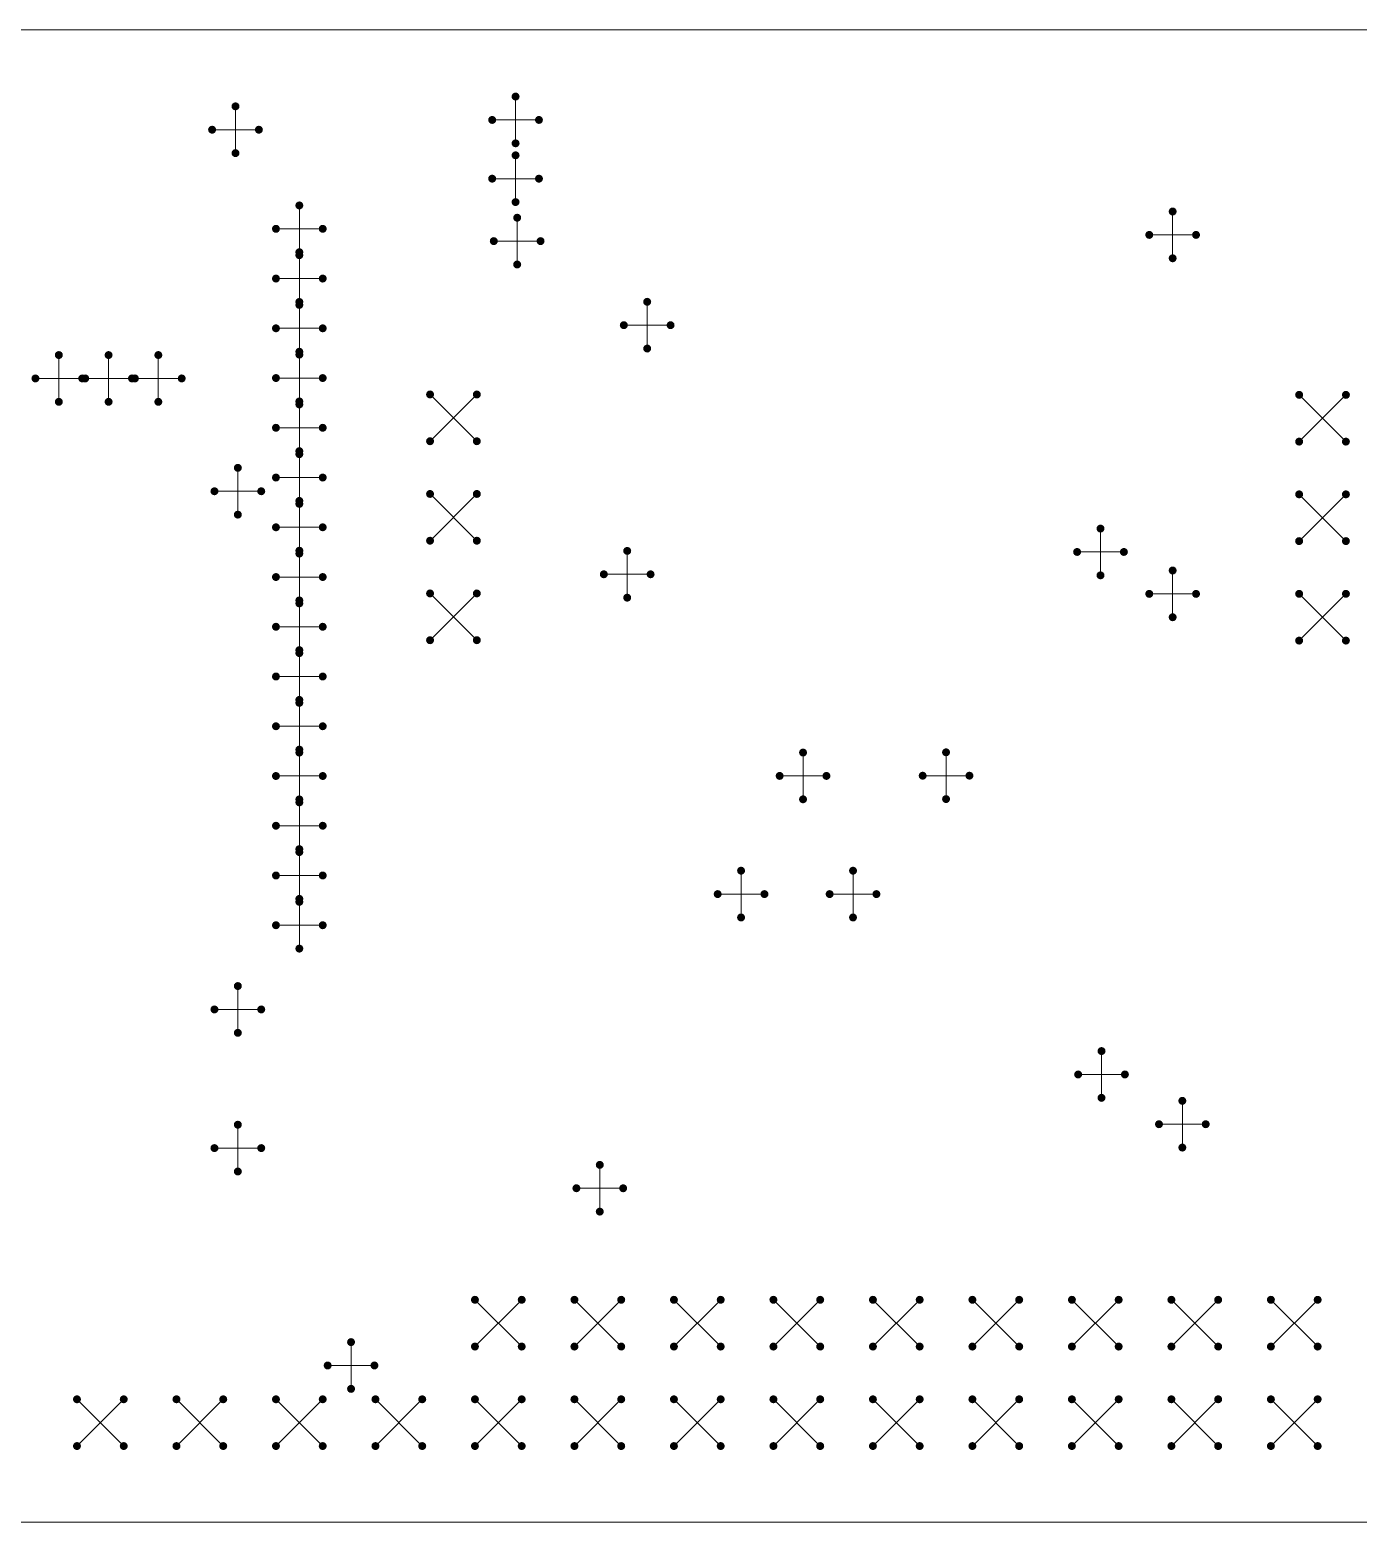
# Model space of a CAD drawing. Header units: millimetres. Extents: x 0 to 279, y 0 to 216.
# Drawn here: x 66.3 to 100.21, y 150.14 to 188.24 of the extents above; entities that cross this region are included whole.
import ezdxf

# ---------------------------------------------------------------- set-up
doc = ezdxf.new("R2010")
doc.units = ezdxf.units.MM
doc.layers.get('0').update_dxf_attribs({"lineweight": 0})

# ---------------------------------------------------------------- blocks, each defined once
blk = doc.blocks.new('pcb')
h = blk.add_hatch(color=256)
edge = h.paths.add_edge_path(flags=0)
edge.add_arc((41.55, 36.147), 0.102, 0, 360)
h = blk.add_hatch(color=256)
edge = h.paths.add_edge_path(flags=0)
edge.add_arc((48.7, 36.397), 0.102, 0, 360)
h = blk.add_hatch(color=256)
edge = h.paths.add_edge_path(flags=0)
edge.add_arc((48.103, 35.8), 0.102, 0, 360)
h = blk.add_hatch(color=256)
edge = h.paths.add_edge_path(flags=0)
edge.add_arc((49.297, 35.8), 0.102, 0, 360)
h = blk.add_hatch(color=256)
edge = h.paths.add_edge_path(flags=0)
edge.add_arc((40.953, 35.55), 0.102, 0, 360)
h = blk.add_hatch(color=256)
edge = h.paths.add_edge_path(flags=0)
edge.add_arc((42.147, 35.55), 0.102, 0, 360)
h = blk.add_hatch(color=256)
edge = h.paths.add_edge_path(flags=0)
edge.add_arc((41.55, 34.953), 0.102, 0, 360)
h = blk.add_hatch(color=256)
edge = h.paths.add_edge_path(flags=0)
edge.add_arc((48.7, 35.203), 0.102, 0, 360)
h = blk.add_hatch(color=256)
edge = h.paths.add_edge_path(flags=0)
edge.add_arc((48.7, 34.897), 0.102, 0, 360)
h = blk.add_hatch(color=256)
edge = h.paths.add_edge_path(flags=0)
edge.add_arc((48.103, 34.3), 0.102, 0, 360)
h = blk.add_hatch(color=256)
edge = h.paths.add_edge_path(flags=0)
edge.add_arc((49.297, 34.3), 0.102, 0, 360)
h = blk.add_hatch(color=256)
edge = h.paths.add_edge_path(flags=0)
edge.add_arc((43.18, 33.617), 0.102, 0, 360)
h = blk.add_hatch(color=256)
edge = h.paths.add_edge_path(flags=0)
edge.add_arc((48.7, 33.703), 0.102, 0, 360)
h = blk.add_hatch(color=256)
edge = h.paths.add_edge_path(flags=0)
edge.add_arc((65.475, 33.462), 0.102, 0, 360)
h = blk.add_hatch(color=256)
edge = h.paths.add_edge_path(flags=0)
edge.add_arc((48.741, 33.303), 0.102, 0, 360)
h = blk.add_hatch(color=256)
edge = h.paths.add_edge_path(flags=0)
edge.add_arc((42.583, 33.02), 0.102, 0, 360)
h = blk.add_hatch(color=256)
edge = h.paths.add_edge_path(flags=0)
edge.add_arc((43.777, 33.02), 0.102, 0, 360)
h = blk.add_hatch(color=256)
edge = h.paths.add_edge_path(flags=0)
edge.add_arc((48.144, 32.706), 0.102, 0, 360)
h = blk.add_hatch(color=256)
edge = h.paths.add_edge_path(flags=0)
edge.add_arc((49.338, 32.706), 0.102, 0, 360)
h = blk.add_hatch(color=256)
edge = h.paths.add_edge_path(flags=0)
edge.add_arc((64.878, 32.865), 0.102, 0, 360)
h = blk.add_hatch(color=256)
edge = h.paths.add_edge_path(flags=0)
edge.add_arc((66.072, 32.865), 0.102, 0, 360)
h = blk.add_hatch(color=256)
edge = h.paths.add_edge_path(flags=0)
edge.add_arc((43.18, 32.423), 0.102, 0, 360)
h = blk.add_hatch(color=256)
edge = h.paths.add_edge_path(flags=0)
edge.add_arc((43.18, 32.347), 0.102, 0, 360)
h = blk.add_hatch(color=256)
edge = h.paths.add_edge_path(flags=0)
edge.add_arc((48.741, 32.109), 0.102, 0, 360)
h = blk.add_hatch(color=256)
edge = h.paths.add_edge_path(flags=0)
edge.add_arc((65.475, 32.268), 0.102, 0, 360)
h = blk.add_hatch(color=256)
edge = h.paths.add_edge_path(flags=0)
edge.add_arc((42.583, 31.75), 0.102, 0, 360)
h = blk.add_hatch(color=256)
edge = h.paths.add_edge_path(flags=0)
edge.add_arc((43.777, 31.75), 0.102, 0, 360)
h = blk.add_hatch(color=256)
edge = h.paths.add_edge_path(flags=0)
edge.add_arc((43.18, 31.153), 0.102, 0, 360)
h = blk.add_hatch(color=256)
edge = h.paths.add_edge_path(flags=0)
edge.add_arc((52.06, 31.157), 0.102, 0, 360)
h = blk.add_hatch(color=256)
edge = h.paths.add_edge_path(flags=0)
edge.add_arc((43.18, 31.077), 0.102, 0, 360)
h = blk.add_hatch(color=256)
edge = h.paths.add_edge_path(flags=0)
edge.add_arc((42.583, 30.48), 0.102, 0, 360)
h = blk.add_hatch(color=256)
edge = h.paths.add_edge_path(flags=0)
edge.add_arc((43.777, 30.48), 0.102, 0, 360)
h = blk.add_hatch(color=256)
edge = h.paths.add_edge_path(flags=0)
edge.add_arc((51.463, 30.56), 0.102, 0, 360)
h = blk.add_hatch(color=256)
edge = h.paths.add_edge_path(flags=0)
edge.add_arc((52.657, 30.56), 0.102, 0, 360)
h = blk.add_hatch(color=256)
edge = h.paths.add_edge_path(flags=0)
edge.add_arc((37.04, 29.797), 0.102, 0, 360)
h = blk.add_hatch(color=256)
edge = h.paths.add_edge_path(flags=0)
edge.add_arc((38.31, 29.797), 0.102, 0, 360)
h = blk.add_hatch(color=256)
edge = h.paths.add_edge_path(flags=0)
edge.add_arc((39.58, 29.797), 0.102, 0, 360)
h = blk.add_hatch(color=256)
edge = h.paths.add_edge_path(flags=0)
edge.add_arc((43.18, 29.883), 0.102, 0, 360)
h = blk.add_hatch(color=256)
edge = h.paths.add_edge_path(flags=0)
edge.add_arc((43.18, 29.807), 0.102, 0, 360)
h = blk.add_hatch(color=256)
edge = h.paths.add_edge_path(flags=0)
edge.add_arc((52.06, 29.963), 0.102, 0, 360)
h = blk.add_hatch(color=256)
edge = h.paths.add_edge_path(flags=0)
edge.add_arc((36.443, 29.2), 0.102, 0, 360)
h = blk.add_hatch(color=256)
edge = h.paths.add_edge_path(flags=0)
edge.add_arc((37.637, 29.2), 0.102, 0, 360)
h = blk.add_hatch(color=256)
edge = h.paths.add_edge_path(flags=0)
edge.add_arc((37.713, 29.2), 0.102, 0, 360)
h = blk.add_hatch(color=256)
edge = h.paths.add_edge_path(flags=0)
edge.add_arc((38.907, 29.2), 0.102, 0, 360)
h = blk.add_hatch(color=256)
edge = h.paths.add_edge_path(flags=0)
edge.add_arc((38.983, 29.2), 0.102, 0, 360)
h = blk.add_hatch(color=256)
edge = h.paths.add_edge_path(flags=0)
edge.add_arc((40.177, 29.2), 0.102, 0, 360)
h = blk.add_hatch(color=256)
edge = h.paths.add_edge_path(flags=0)
edge.add_arc((42.583, 29.21), 0.102, 0, 360)
h = blk.add_hatch(color=256)
edge = h.paths.add_edge_path(flags=0)
edge.add_arc((43.777, 29.21), 0.102, 0, 360)
h = blk.add_hatch(color=256)
edge = h.paths.add_edge_path(flags=0)
edge.add_arc((37.04, 28.603), 0.102, 0, 360)
h = blk.add_hatch(color=256)
edge = h.paths.add_edge_path(flags=0)
edge.add_arc((38.31, 28.603), 0.102, 0, 360)
h = blk.add_hatch(color=256)
edge = h.paths.add_edge_path(flags=0)
edge.add_arc((39.58, 28.603), 0.102, 0, 360)
h = blk.add_hatch(color=256)
edge = h.paths.add_edge_path(flags=0)
edge.add_arc((43.18, 28.613), 0.102, 0, 360)
h = blk.add_hatch(color=256)
edge = h.paths.add_edge_path(flags=0)
edge.add_arc((43.18, 28.537), 0.102, 0, 360)
h = blk.add_hatch(color=256)
edge = h.paths.add_edge_path(flags=0)
edge.add_arc((46.517, 28.791), 0.102, 0, 360)
h = blk.add_hatch(color=256)
edge = h.paths.add_edge_path(flags=0)
edge.add_arc((47.711, 28.791), 0.102, 0, 360)
h = blk.add_hatch(color=256)
edge = h.paths.add_edge_path(flags=0)
edge.add_arc((68.704, 28.781), 0.102, 0, 360)
h = blk.add_hatch(color=256)
edge = h.paths.add_edge_path(flags=0)
edge.add_arc((69.898, 28.781), 0.102, 0, 360)
h = blk.add_hatch(color=256)
edge = h.paths.add_edge_path(flags=0)
edge.add_arc((42.583, 27.94), 0.102, 0, 360)
h = blk.add_hatch(color=256)
edge = h.paths.add_edge_path(flags=0)
edge.add_arc((43.777, 27.94), 0.102, 0, 360)
h = blk.add_hatch(color=256)
edge = h.paths.add_edge_path(flags=0)
edge.add_arc((43.18, 27.343), 0.102, 0, 360)
h = blk.add_hatch(color=256)
edge = h.paths.add_edge_path(flags=0)
edge.add_arc((46.517, 27.597), 0.102, 0, 360)
h = blk.add_hatch(color=256)
edge = h.paths.add_edge_path(flags=0)
edge.add_arc((47.711, 27.597), 0.102, 0, 360)
h = blk.add_hatch(color=256)
edge = h.paths.add_edge_path(flags=0)
edge.add_arc((68.704, 27.587), 0.102, 0, 360)
h = blk.add_hatch(color=256)
edge = h.paths.add_edge_path(flags=0)
edge.add_arc((69.898, 27.587), 0.102, 0, 360)
h = blk.add_hatch(color=256)
edge = h.paths.add_edge_path(flags=0)
edge.add_arc((43.18, 27.267), 0.102, 0, 360)
h = blk.add_hatch(color=256)
edge = h.paths.add_edge_path(flags=0)
edge.add_arc((41.61, 26.917), 0.102, 0, 360)
h = blk.add_hatch(color=256)
edge = h.paths.add_edge_path(flags=0)
edge.add_arc((42.583, 26.67), 0.102, 0, 360)
h = blk.add_hatch(color=256)
edge = h.paths.add_edge_path(flags=0)
edge.add_arc((43.777, 26.67), 0.102, 0, 360)
h = blk.add_hatch(color=256)
edge = h.paths.add_edge_path(flags=0)
edge.add_arc((41.013, 26.32), 0.102, 0, 360)
h = blk.add_hatch(color=256)
edge = h.paths.add_edge_path(flags=0)
edge.add_arc((42.207, 26.32), 0.102, 0, 360)
h = blk.add_hatch(color=256)
edge = h.paths.add_edge_path(flags=0)
edge.add_arc((46.517, 26.251), 0.102, 0, 360)
h = blk.add_hatch(color=256)
edge = h.paths.add_edge_path(flags=0)
edge.add_arc((47.711, 26.251), 0.102, 0, 360)
h = blk.add_hatch(color=256)
edge = h.paths.add_edge_path(flags=0)
edge.add_arc((68.704, 26.241), 0.102, 0, 360)
h = blk.add_hatch(color=256)
edge = h.paths.add_edge_path(flags=0)
edge.add_arc((69.898, 26.241), 0.102, 0, 360)
h = blk.add_hatch(color=256)
edge = h.paths.add_edge_path(flags=0)
edge.add_arc((43.18, 26.073), 0.102, 0, 360)
h = blk.add_hatch(color=256)
edge = h.paths.add_edge_path(flags=0)
edge.add_arc((43.18, 25.997), 0.102, 0, 360)
h = blk.add_hatch(color=256)
edge = h.paths.add_edge_path(flags=0)
edge.add_arc((41.61, 25.723), 0.102, 0, 360)
h = blk.add_hatch(color=256)
edge = h.paths.add_edge_path(flags=0)
edge.add_arc((42.583, 25.4), 0.102, 0, 360)
h = blk.add_hatch(color=256)
edge = h.paths.add_edge_path(flags=0)
edge.add_arc((43.777, 25.4), 0.102, 0, 360)
h = blk.add_hatch(color=256)
edge = h.paths.add_edge_path(flags=0)
edge.add_arc((46.517, 25.057), 0.102, 0, 360)
h = blk.add_hatch(color=256)
edge = h.paths.add_edge_path(flags=0)
edge.add_arc((47.711, 25.057), 0.102, 0, 360)
h = blk.add_hatch(color=256)
edge = h.paths.add_edge_path(flags=0)
edge.add_arc((63.633, 25.367), 0.102, 0, 360)
h = blk.add_hatch(color=256)
edge = h.paths.add_edge_path(flags=0)
edge.add_arc((68.704, 25.047), 0.102, 0, 360)
h = blk.add_hatch(color=256)
edge = h.paths.add_edge_path(flags=0)
edge.add_arc((69.898, 25.047), 0.102, 0, 360)
h = blk.add_hatch(color=256)
edge = h.paths.add_edge_path(flags=0)
edge.add_arc((43.18, 24.803), 0.102, 0, 360)
h = blk.add_hatch(color=256)
edge = h.paths.add_edge_path(flags=0)
edge.add_arc((43.18, 24.727), 0.102, 0, 360)
h = blk.add_hatch(color=256)
edge = h.paths.add_edge_path(flags=0)
edge.add_arc((51.55, 24.797), 0.102, 0, 360)
h = blk.add_hatch(color=256)
edge = h.paths.add_edge_path(flags=0)
edge.add_arc((63.036, 24.77), 0.102, 0, 360)
h = blk.add_hatch(color=256)
edge = h.paths.add_edge_path(flags=0)
edge.add_arc((64.23, 24.77), 0.102, 0, 360)
h = blk.add_hatch(color=256)
edge = h.paths.add_edge_path(flags=0)
edge.add_arc((65.475, 24.297), 0.102, 0, 360)
h = blk.add_hatch(color=256)
edge = h.paths.add_edge_path(flags=0)
edge.add_arc((42.583, 24.13), 0.102, 0, 360)
h = blk.add_hatch(color=256)
edge = h.paths.add_edge_path(flags=0)
edge.add_arc((43.777, 24.13), 0.102, 0, 360)
h = blk.add_hatch(color=256)
edge = h.paths.add_edge_path(flags=0)
edge.add_arc((50.953, 24.2), 0.102, 0, 360)
h = blk.add_hatch(color=256)
edge = h.paths.add_edge_path(flags=0)
edge.add_arc((52.147, 24.2), 0.102, 0, 360)
h = blk.add_hatch(color=256)
edge = h.paths.add_edge_path(flags=0)
edge.add_arc((63.633, 24.173), 0.102, 0, 360)
h = blk.add_hatch(color=256)
edge = h.paths.add_edge_path(flags=0)
edge.add_arc((43.18, 23.533), 0.102, 0, 360)
h = blk.add_hatch(color=256)
edge = h.paths.add_edge_path(flags=0)
edge.add_arc((46.517, 23.711), 0.102, 0, 360)
h = blk.add_hatch(color=256)
edge = h.paths.add_edge_path(flags=0)
edge.add_arc((47.711, 23.711), 0.102, 0, 360)
h = blk.add_hatch(color=256)
edge = h.paths.add_edge_path(flags=0)
edge.add_arc((51.55, 23.603), 0.102, 0, 360)
h = blk.add_hatch(color=256)
edge = h.paths.add_edge_path(flags=0)
edge.add_arc((64.878, 23.7), 0.102, 0, 360)
h = blk.add_hatch(color=256)
edge = h.paths.add_edge_path(flags=0)
edge.add_arc((66.072, 23.7), 0.102, 0, 360)
h = blk.add_hatch(color=256)
edge = h.paths.add_edge_path(flags=0)
edge.add_arc((68.704, 23.701), 0.102, 0, 360)
h = blk.add_hatch(color=256)
edge = h.paths.add_edge_path(flags=0)
edge.add_arc((69.898, 23.701), 0.102, 0, 360)
h = blk.add_hatch(color=256)
edge = h.paths.add_edge_path(flags=0)
edge.add_arc((43.18, 23.457), 0.102, 0, 360)
h = blk.add_hatch(color=256)
edge = h.paths.add_edge_path(flags=0)
edge.add_arc((42.583, 22.86), 0.102, 0, 360)
h = blk.add_hatch(color=256)
edge = h.paths.add_edge_path(flags=0)
edge.add_arc((43.777, 22.86), 0.102, 0, 360)
h = blk.add_hatch(color=256)
edge = h.paths.add_edge_path(flags=0)
edge.add_arc((65.475, 23.103), 0.102, 0, 360)
h = blk.add_hatch(color=256)
edge = h.paths.add_edge_path(flags=0)
edge.add_arc((46.517, 22.517), 0.102, 0, 360)
h = blk.add_hatch(color=256)
edge = h.paths.add_edge_path(flags=0)
edge.add_arc((47.711, 22.517), 0.102, 0, 360)
h = blk.add_hatch(color=256)
edge = h.paths.add_edge_path(flags=0)
edge.add_arc((68.704, 22.507), 0.102, 0, 360)
h = blk.add_hatch(color=256)
edge = h.paths.add_edge_path(flags=0)
edge.add_arc((69.898, 22.507), 0.102, 0, 360)
h = blk.add_hatch(color=256)
edge = h.paths.add_edge_path(flags=0)
edge.add_arc((43.18, 22.263), 0.102, 0, 360)
h = blk.add_hatch(color=256)
edge = h.paths.add_edge_path(flags=0)
edge.add_arc((43.18, 22.187), 0.102, 0, 360)
h = blk.add_hatch(color=256)
edge = h.paths.add_edge_path(flags=0)
edge.add_arc((42.583, 21.59), 0.102, 0, 360)
h = blk.add_hatch(color=256)
edge = h.paths.add_edge_path(flags=0)
edge.add_arc((43.777, 21.59), 0.102, 0, 360)
h = blk.add_hatch(color=256)
edge = h.paths.add_edge_path(flags=0)
edge.add_arc((43.18, 20.993), 0.102, 0, 360)
h = blk.add_hatch(color=256)
edge = h.paths.add_edge_path(flags=0)
edge.add_arc((43.18, 20.917), 0.102, 0, 360)
h = blk.add_hatch(color=256)
edge = h.paths.add_edge_path(flags=0)
edge.add_arc((42.583, 20.32), 0.102, 0, 360)
h = blk.add_hatch(color=256)
edge = h.paths.add_edge_path(flags=0)
edge.add_arc((43.777, 20.32), 0.102, 0, 360)
h = blk.add_hatch(color=256)
edge = h.paths.add_edge_path(flags=0)
edge.add_arc((43.18, 19.723), 0.102, 0, 360)
h = blk.add_hatch(color=256)
edge = h.paths.add_edge_path(flags=0)
edge.add_arc((43.18, 19.647), 0.102, 0, 360)
h = blk.add_hatch(color=256)
edge = h.paths.add_edge_path(flags=0)
edge.add_arc((56.039, 19.649), 0.102, 0, 360)
h = blk.add_hatch(color=256)
edge = h.paths.add_edge_path(flags=0)
edge.add_arc((59.69, 19.655), 0.102, 0, 360)
h = blk.add_hatch(color=256)
edge = h.paths.add_edge_path(flags=0)
edge.add_arc((42.583, 19.05), 0.102, 0, 360)
h = blk.add_hatch(color=256)
edge = h.paths.add_edge_path(flags=0)
edge.add_arc((43.777, 19.05), 0.102, 0, 360)
h = blk.add_hatch(color=256)
edge = h.paths.add_edge_path(flags=0)
edge.add_arc((55.442, 19.052), 0.102, 0, 360)
h = blk.add_hatch(color=256)
edge = h.paths.add_edge_path(flags=0)
edge.add_arc((56.636, 19.052), 0.102, 0, 360)
h = blk.add_hatch(color=256)
edge = h.paths.add_edge_path(flags=0)
edge.add_arc((59.093, 19.058), 0.102, 0, 360)
h = blk.add_hatch(color=256)
edge = h.paths.add_edge_path(flags=0)
edge.add_arc((60.287, 19.058), 0.102, 0, 360)
h = blk.add_hatch(color=256)
edge = h.paths.add_edge_path(flags=0)
edge.add_arc((43.18, 18.453), 0.102, 0, 360)
h = blk.add_hatch(color=256)
edge = h.paths.add_edge_path(flags=0)
edge.add_arc((43.18, 18.377), 0.102, 0, 360)
h = blk.add_hatch(color=256)
edge = h.paths.add_edge_path(flags=0)
edge.add_arc((56.039, 18.455), 0.102, 0, 360)
h = blk.add_hatch(color=256)
edge = h.paths.add_edge_path(flags=0)
edge.add_arc((59.69, 18.461), 0.102, 0, 360)
h = blk.add_hatch(color=256)
edge = h.paths.add_edge_path(flags=0)
edge.add_arc((42.583, 17.78), 0.102, 0, 360)
h = blk.add_hatch(color=256)
edge = h.paths.add_edge_path(flags=0)
edge.add_arc((43.777, 17.78), 0.102, 0, 360)
h = blk.add_hatch(color=256)
edge = h.paths.add_edge_path(flags=0)
edge.add_arc((43.18, 17.183), 0.102, 0, 360)
h = blk.add_hatch(color=256)
edge = h.paths.add_edge_path(flags=0)
edge.add_arc((43.18, 17.107), 0.102, 0, 360)
h = blk.add_hatch(color=256)
edge = h.paths.add_edge_path(flags=0)
edge.add_arc((42.583, 16.51), 0.102, 0, 360)
h = blk.add_hatch(color=256)
edge = h.paths.add_edge_path(flags=0)
edge.add_arc((43.777, 16.51), 0.102, 0, 360)
h = blk.add_hatch(color=256)
edge = h.paths.add_edge_path(flags=0)
edge.add_arc((54.457, 16.632), 0.102, 0, 360)
h = blk.add_hatch(color=256)
edge = h.paths.add_edge_path(flags=0)
edge.add_arc((57.315, 16.632), 0.102, 0, 360)
h = blk.add_hatch(color=256)
edge = h.paths.add_edge_path(flags=0)
edge.add_arc((43.18, 15.913), 0.102, 0, 360)
h = blk.add_hatch(color=256)
edge = h.paths.add_edge_path(flags=0)
edge.add_arc((53.86, 16.035), 0.102, 0, 360)
h = blk.add_hatch(color=256)
edge = h.paths.add_edge_path(flags=0)
edge.add_arc((55.054, 16.035), 0.102, 0, 360)
h = blk.add_hatch(color=256)
edge = h.paths.add_edge_path(flags=0)
edge.add_arc((56.718, 16.035), 0.102, 0, 360)
h = blk.add_hatch(color=256)
edge = h.paths.add_edge_path(flags=0)
edge.add_arc((57.912, 16.035), 0.102, 0, 360)
h = blk.add_hatch(color=256)
edge = h.paths.add_edge_path(flags=0)
edge.add_arc((43.18, 15.837), 0.102, 0, 360)
h = blk.add_hatch(color=256)
edge = h.paths.add_edge_path(flags=0)
edge.add_arc((42.583, 15.24), 0.102, 0, 360)
h = blk.add_hatch(color=256)
edge = h.paths.add_edge_path(flags=0)
edge.add_arc((43.777, 15.24), 0.102, 0, 360)
h = blk.add_hatch(color=256)
edge = h.paths.add_edge_path(flags=0)
edge.add_arc((54.457, 15.438), 0.102, 0, 360)
h = blk.add_hatch(color=256)
edge = h.paths.add_edge_path(flags=0)
edge.add_arc((57.315, 15.438), 0.102, 0, 360)
h = blk.add_hatch(color=256)
edge = h.paths.add_edge_path(flags=0)
edge.add_arc((43.18, 14.643), 0.102, 0, 360)
h = blk.add_hatch(color=256)
edge = h.paths.add_edge_path(flags=0)
edge.add_arc((41.61, 13.687), 0.102, 0, 360)
h = blk.add_hatch(color=256)
edge = h.paths.add_edge_path(flags=0)
edge.add_arc((41.013, 13.09), 0.102, 0, 360)
h = blk.add_hatch(color=256)
edge = h.paths.add_edge_path(flags=0)
edge.add_arc((42.207, 13.09), 0.102, 0, 360)
h = blk.add_hatch(color=256)
edge = h.paths.add_edge_path(flags=0)
edge.add_arc((41.61, 12.493), 0.102, 0, 360)
h = blk.add_hatch(color=256)
edge = h.paths.add_edge_path(flags=0)
edge.add_arc((63.659, 12.027), 0.102, 0, 360)
h = blk.add_hatch(color=256)
edge = h.paths.add_edge_path(flags=0)
edge.add_arc((63.062, 11.43), 0.102, 0, 360)
h = blk.add_hatch(color=256)
edge = h.paths.add_edge_path(flags=0)
edge.add_arc((64.256, 11.43), 0.102, 0, 360)
h = blk.add_hatch(color=256)
edge = h.paths.add_edge_path(flags=0)
edge.add_arc((63.659, 10.833), 0.102, 0, 360)
h = blk.add_hatch(color=256)
edge = h.paths.add_edge_path(flags=0)
edge.add_arc((65.722, 10.757), 0.102, 0, 360)
h = blk.add_hatch(color=256)
edge = h.paths.add_edge_path(flags=0)
edge.add_arc((41.61, 10.147), 0.102, 0, 360)
h = blk.add_hatch(color=256)
edge = h.paths.add_edge_path(flags=0)
edge.add_arc((65.126, 10.16), 0.102, 0, 360)
h = blk.add_hatch(color=256)
edge = h.paths.add_edge_path(flags=0)
edge.add_arc((66.319, 10.16), 0.102, 0, 360)
h = blk.add_hatch(color=256)
edge = h.paths.add_edge_path(flags=0)
edge.add_arc((41.013, 9.55), 0.102, 0, 360)
h = blk.add_hatch(color=256)
edge = h.paths.add_edge_path(flags=0)
edge.add_arc((42.207, 9.55), 0.102, 0, 360)
h = blk.add_hatch(color=256)
edge = h.paths.add_edge_path(flags=0)
edge.add_arc((65.722, 9.563), 0.102, 0, 360)
h = blk.add_hatch(color=256)
edge = h.paths.add_edge_path(flags=0)
edge.add_arc((50.85, 9.122), 0.102, 0, 360)
h = blk.add_hatch(color=256)
edge = h.paths.add_edge_path(flags=0)
edge.add_arc((41.61, 8.953), 0.102, 0, 360)
h = blk.add_hatch(color=256)
edge = h.paths.add_edge_path(flags=0)
edge.add_arc((50.253, 8.525), 0.102, 0, 360)
h = blk.add_hatch(color=256)
edge = h.paths.add_edge_path(flags=0)
edge.add_arc((51.447, 8.525), 0.102, 0, 360)
h = blk.add_hatch(color=256)
edge = h.paths.add_edge_path(flags=0)
edge.add_arc((50.85, 7.928), 0.102, 0, 360)
h = blk.add_hatch(color=256)
edge = h.paths.add_edge_path(flags=0)
edge.add_arc((47.663, 5.677), 0.102, 0, 360)
h = blk.add_hatch(color=256)
edge = h.paths.add_edge_path(flags=0)
edge.add_arc((48.857, 5.677), 0.102, 0, 360)
h = blk.add_hatch(color=256)
edge = h.paths.add_edge_path(flags=0)
edge.add_arc((50.203, 5.677), 0.102, 0, 360)
h = blk.add_hatch(color=256)
edge = h.paths.add_edge_path(flags=0)
edge.add_arc((51.397, 5.677), 0.102, 0, 360)
h = blk.add_hatch(color=256)
edge = h.paths.add_edge_path(flags=0)
edge.add_arc((52.743, 5.677), 0.102, 0, 360)
h = blk.add_hatch(color=256)
edge = h.paths.add_edge_path(flags=0)
edge.add_arc((53.937, 5.677), 0.102, 0, 360)
h = blk.add_hatch(color=256)
edge = h.paths.add_edge_path(flags=0)
edge.add_arc((55.283, 5.677), 0.102, 0, 360)
h = blk.add_hatch(color=256)
edge = h.paths.add_edge_path(flags=0)
edge.add_arc((56.477, 5.677), 0.102, 0, 360)
h = blk.add_hatch(color=256)
edge = h.paths.add_edge_path(flags=0)
edge.add_arc((57.823, 5.677), 0.102, 0, 360)
h = blk.add_hatch(color=256)
edge = h.paths.add_edge_path(flags=0)
edge.add_arc((59.017, 5.677), 0.102, 0, 360)
h = blk.add_hatch(color=256)
edge = h.paths.add_edge_path(flags=0)
edge.add_arc((60.363, 5.677), 0.102, 0, 360)
h = blk.add_hatch(color=256)
edge = h.paths.add_edge_path(flags=0)
edge.add_arc((61.557, 5.677), 0.102, 0, 360)
h = blk.add_hatch(color=256)
edge = h.paths.add_edge_path(flags=0)
edge.add_arc((62.903, 5.677), 0.102, 0, 360)
h = blk.add_hatch(color=256)
edge = h.paths.add_edge_path(flags=0)
edge.add_arc((64.097, 5.677), 0.102, 0, 360)
h = blk.add_hatch(color=256)
edge = h.paths.add_edge_path(flags=0)
edge.add_arc((65.443, 5.677), 0.102, 0, 360)
h = blk.add_hatch(color=256)
edge = h.paths.add_edge_path(flags=0)
edge.add_arc((66.637, 5.677), 0.102, 0, 360)
h = blk.add_hatch(color=256)
edge = h.paths.add_edge_path(flags=0)
edge.add_arc((67.983, 5.677), 0.102, 0, 360)
h = blk.add_hatch(color=256)
edge = h.paths.add_edge_path(flags=0)
edge.add_arc((69.177, 5.677), 0.102, 0, 360)
h = blk.add_hatch(color=256)
edge = h.paths.add_edge_path(flags=0)
edge.add_arc((44.5, 4.597), 0.102, 0, 360)
h = blk.add_hatch(color=256)
edge = h.paths.add_edge_path(flags=0)
edge.add_arc((47.663, 4.483), 0.102, 0, 360)
h = blk.add_hatch(color=256)
edge = h.paths.add_edge_path(flags=0)
edge.add_arc((48.857, 4.483), 0.102, 0, 360)
h = blk.add_hatch(color=256)
edge = h.paths.add_edge_path(flags=0)
edge.add_arc((50.203, 4.483), 0.102, 0, 360)
h = blk.add_hatch(color=256)
edge = h.paths.add_edge_path(flags=0)
edge.add_arc((51.397, 4.483), 0.102, 0, 360)
h = blk.add_hatch(color=256)
edge = h.paths.add_edge_path(flags=0)
edge.add_arc((52.743, 4.483), 0.102, 0, 360)
h = blk.add_hatch(color=256)
edge = h.paths.add_edge_path(flags=0)
edge.add_arc((53.937, 4.483), 0.102, 0, 360)
h = blk.add_hatch(color=256)
edge = h.paths.add_edge_path(flags=0)
edge.add_arc((55.283, 4.483), 0.102, 0, 360)
h = blk.add_hatch(color=256)
edge = h.paths.add_edge_path(flags=0)
edge.add_arc((56.477, 4.483), 0.102, 0, 360)
h = blk.add_hatch(color=256)
edge = h.paths.add_edge_path(flags=0)
edge.add_arc((57.823, 4.483), 0.102, 0, 360)
h = blk.add_hatch(color=256)
edge = h.paths.add_edge_path(flags=0)
edge.add_arc((59.017, 4.483), 0.102, 0, 360)
h = blk.add_hatch(color=256)
edge = h.paths.add_edge_path(flags=0)
edge.add_arc((60.363, 4.483), 0.102, 0, 360)
h = blk.add_hatch(color=256)
edge = h.paths.add_edge_path(flags=0)
edge.add_arc((61.557, 4.483), 0.102, 0, 360)
h = blk.add_hatch(color=256)
edge = h.paths.add_edge_path(flags=0)
edge.add_arc((62.903, 4.483), 0.102, 0, 360)
h = blk.add_hatch(color=256)
edge = h.paths.add_edge_path(flags=0)
edge.add_arc((64.097, 4.483), 0.102, 0, 360)
h = blk.add_hatch(color=256)
edge = h.paths.add_edge_path(flags=0)
edge.add_arc((65.443, 4.483), 0.102, 0, 360)
h = blk.add_hatch(color=256)
edge = h.paths.add_edge_path(flags=0)
edge.add_arc((66.637, 4.483), 0.102, 0, 360)
h = blk.add_hatch(color=256)
edge = h.paths.add_edge_path(flags=0)
edge.add_arc((67.983, 4.483), 0.102, 0, 360)
h = blk.add_hatch(color=256)
edge = h.paths.add_edge_path(flags=0)
edge.add_arc((69.177, 4.483), 0.102, 0, 360)
h = blk.add_hatch(color=256)
edge = h.paths.add_edge_path(flags=0)
edge.add_arc((43.903, 4), 0.102, 0, 360)
h = blk.add_hatch(color=256)
edge = h.paths.add_edge_path(flags=0)
edge.add_arc((45.097, 4), 0.102, 0, 360)
h = blk.add_hatch(color=256)
edge = h.paths.add_edge_path(flags=0)
edge.add_arc((44.5, 3.403), 0.102, 0, 360)
h = blk.add_hatch(color=256)
edge = h.paths.add_edge_path(flags=0)
edge.add_arc((37.503, 3.137), 0.102, 0, 360)
h = blk.add_hatch(color=256)
edge = h.paths.add_edge_path(flags=0)
edge.add_arc((38.697, 3.137), 0.102, 0, 360)
h = blk.add_hatch(color=256)
edge = h.paths.add_edge_path(flags=0)
edge.add_arc((40.043, 3.137), 0.102, 0, 360)
h = blk.add_hatch(color=256)
edge = h.paths.add_edge_path(flags=0)
edge.add_arc((41.237, 3.137), 0.102, 0, 360)
h = blk.add_hatch(color=256)
edge = h.paths.add_edge_path(flags=0)
edge.add_arc((42.583, 3.137), 0.102, 0, 360)
h = blk.add_hatch(color=256)
edge = h.paths.add_edge_path(flags=0)
edge.add_arc((43.777, 3.137), 0.102, 0, 360)
h = blk.add_hatch(color=256)
edge = h.paths.add_edge_path(flags=0)
edge.add_arc((45.123, 3.137), 0.102, 0, 360)
h = blk.add_hatch(color=256)
edge = h.paths.add_edge_path(flags=0)
edge.add_arc((46.317, 3.137), 0.102, 0, 360)
h = blk.add_hatch(color=256)
edge = h.paths.add_edge_path(flags=0)
edge.add_arc((47.663, 3.137), 0.102, 0, 360)
h = blk.add_hatch(color=256)
edge = h.paths.add_edge_path(flags=0)
edge.add_arc((48.857, 3.137), 0.102, 0, 360)
h = blk.add_hatch(color=256)
edge = h.paths.add_edge_path(flags=0)
edge.add_arc((50.203, 3.137), 0.102, 0, 360)
h = blk.add_hatch(color=256)
edge = h.paths.add_edge_path(flags=0)
edge.add_arc((51.397, 3.137), 0.102, 0, 360)
h = blk.add_hatch(color=256)
edge = h.paths.add_edge_path(flags=0)
edge.add_arc((52.743, 3.137), 0.102, 0, 360)
h = blk.add_hatch(color=256)
edge = h.paths.add_edge_path(flags=0)
edge.add_arc((53.937, 3.137), 0.102, 0, 360)
h = blk.add_hatch(color=256)
edge = h.paths.add_edge_path(flags=0)
edge.add_arc((55.283, 3.137), 0.102, 0, 360)
h = blk.add_hatch(color=256)
edge = h.paths.add_edge_path(flags=0)
edge.add_arc((56.477, 3.137), 0.102, 0, 360)
h = blk.add_hatch(color=256)
edge = h.paths.add_edge_path(flags=0)
edge.add_arc((57.823, 3.137), 0.102, 0, 360)
h = blk.add_hatch(color=256)
edge = h.paths.add_edge_path(flags=0)
edge.add_arc((59.017, 3.137), 0.102, 0, 360)
h = blk.add_hatch(color=256)
edge = h.paths.add_edge_path(flags=0)
edge.add_arc((60.363, 3.137), 0.102, 0, 360)
h = blk.add_hatch(color=256)
edge = h.paths.add_edge_path(flags=0)
edge.add_arc((61.557, 3.137), 0.102, 0, 360)
h = blk.add_hatch(color=256)
edge = h.paths.add_edge_path(flags=0)
edge.add_arc((62.903, 3.137), 0.102, 0, 360)
h = blk.add_hatch(color=256)
edge = h.paths.add_edge_path(flags=0)
edge.add_arc((64.097, 3.137), 0.102, 0, 360)
h = blk.add_hatch(color=256)
edge = h.paths.add_edge_path(flags=0)
edge.add_arc((65.443, 3.137), 0.102, 0, 360)
h = blk.add_hatch(color=256)
edge = h.paths.add_edge_path(flags=0)
edge.add_arc((66.637, 3.137), 0.102, 0, 360)
h = blk.add_hatch(color=256)
edge = h.paths.add_edge_path(flags=0)
edge.add_arc((67.983, 3.137), 0.102, 0, 360)
h = blk.add_hatch(color=256)
edge = h.paths.add_edge_path(flags=0)
edge.add_arc((69.177, 3.137), 0.102, 0, 360)
h = blk.add_hatch(color=256)
edge = h.paths.add_edge_path(flags=0)
edge.add_arc((37.503, 1.943), 0.102, 0, 360)
h = blk.add_hatch(color=256)
edge = h.paths.add_edge_path(flags=0)
edge.add_arc((38.697, 1.943), 0.102, 0, 360)
h = blk.add_hatch(color=256)
edge = h.paths.add_edge_path(flags=0)
edge.add_arc((40.043, 1.943), 0.102, 0, 360)
h = blk.add_hatch(color=256)
edge = h.paths.add_edge_path(flags=0)
edge.add_arc((41.237, 1.943), 0.102, 0, 360)
h = blk.add_hatch(color=256)
edge = h.paths.add_edge_path(flags=0)
edge.add_arc((42.583, 1.943), 0.102, 0, 360)
h = blk.add_hatch(color=256)
edge = h.paths.add_edge_path(flags=0)
edge.add_arc((43.777, 1.943), 0.102, 0, 360)
h = blk.add_hatch(color=256)
edge = h.paths.add_edge_path(flags=0)
edge.add_arc((45.123, 1.943), 0.102, 0, 360)
h = blk.add_hatch(color=256)
edge = h.paths.add_edge_path(flags=0)
edge.add_arc((46.317, 1.943), 0.102, 0, 360)
h = blk.add_hatch(color=256)
edge = h.paths.add_edge_path(flags=0)
edge.add_arc((47.663, 1.943), 0.102, 0, 360)
h = blk.add_hatch(color=256)
edge = h.paths.add_edge_path(flags=0)
edge.add_arc((48.857, 1.943), 0.102, 0, 360)
h = blk.add_hatch(color=256)
edge = h.paths.add_edge_path(flags=0)
edge.add_arc((50.203, 1.943), 0.102, 0, 360)
h = blk.add_hatch(color=256)
edge = h.paths.add_edge_path(flags=0)
edge.add_arc((51.397, 1.943), 0.102, 0, 360)
h = blk.add_hatch(color=256)
edge = h.paths.add_edge_path(flags=0)
edge.add_arc((52.743, 1.943), 0.102, 0, 360)
h = blk.add_hatch(color=256)
edge = h.paths.add_edge_path(flags=0)
edge.add_arc((53.937, 1.943), 0.102, 0, 360)
h = blk.add_hatch(color=256)
edge = h.paths.add_edge_path(flags=0)
edge.add_arc((55.283, 1.943), 0.102, 0, 360)
h = blk.add_hatch(color=256)
edge = h.paths.add_edge_path(flags=0)
edge.add_arc((56.477, 1.943), 0.102, 0, 360)
h = blk.add_hatch(color=256)
edge = h.paths.add_edge_path(flags=0)
edge.add_arc((57.823, 1.943), 0.102, 0, 360)
h = blk.add_hatch(color=256)
edge = h.paths.add_edge_path(flags=0)
edge.add_arc((59.017, 1.943), 0.102, 0, 360)
h = blk.add_hatch(color=256)
edge = h.paths.add_edge_path(flags=0)
edge.add_arc((60.363, 1.943), 0.102, 0, 360)
h = blk.add_hatch(color=256)
edge = h.paths.add_edge_path(flags=0)
edge.add_arc((61.557, 1.943), 0.102, 0, 360)
h = blk.add_hatch(color=256)
edge = h.paths.add_edge_path(flags=0)
edge.add_arc((62.903, 1.943), 0.102, 0, 360)
h = blk.add_hatch(color=256)
edge = h.paths.add_edge_path(flags=0)
edge.add_arc((64.097, 1.943), 0.102, 0, 360)
h = blk.add_hatch(color=256)
edge = h.paths.add_edge_path(flags=0)
edge.add_arc((65.443, 1.943), 0.102, 0, 360)
h = blk.add_hatch(color=256)
edge = h.paths.add_edge_path(flags=0)
edge.add_arc((66.637, 1.943), 0.102, 0, 360)
h = blk.add_hatch(color=256)
edge = h.paths.add_edge_path(flags=0)
edge.add_arc((67.983, 1.943), 0.102, 0, 360)
h = blk.add_hatch(color=256)
edge = h.paths.add_edge_path(flags=0)
edge.add_arc((69.177, 1.943), 0.102, 0, 360)
at = {"flags": 128}
blk.add_lwpolyline([(0, 0), (0, 0), (104.14, 0), (104.14, 0), (104.14, 38.1), (104.14, 38.1), (0, 38.1), (0, 38.1), (0, 0)], close=True, dxfattribs=at)
for points in [[(48.7, 36.397), (48.7, 36.397), (48.7, 35.203), (48.7, 35.203)], [(41.55, 36.147), (41.55, 36.147), (41.55, 34.953), (41.55, 34.953)], [(40.953, 35.55), (40.953, 35.55), (42.147, 35.55), (42.147, 35.55)], [(48.103, 35.8), (48.103, 35.8), (49.297, 35.8), (49.297, 35.8)], [(48.7, 34.897), (48.7, 34.897), (48.7, 33.703), (48.7, 33.703)], [(48.103, 34.3), (48.103, 34.3), (49.297, 34.3), (49.297, 34.3)], [(43.18, 33.617), (43.18, 33.617), (43.18, 32.423), (43.18, 32.423)], [(48.741, 33.303), (48.741, 33.303), (48.741, 32.109), (48.741, 32.109)], [(65.475, 33.462), (65.475, 33.462), (65.475, 32.268), (65.475, 32.268)], [(42.583, 33.02), (42.583, 33.02), (43.777, 33.02), (43.777, 33.02)], [(64.878, 32.865), (64.878, 32.865), (66.072, 32.865), (66.072, 32.865)], [(48.144, 32.706), (48.144, 32.706), (49.338, 32.706), (49.338, 32.706)], [(43.18, 32.347), (43.18, 32.347), (43.18, 31.153), (43.18, 31.153)], [(42.583, 31.75), (42.583, 31.75), (43.777, 31.75), (43.777, 31.75)], [(43.18, 31.077), (43.18, 31.077), (43.18, 29.883), (43.18, 29.883)], [(52.06, 31.157), (52.06, 31.157), (52.06, 29.963), (52.06, 29.963)], [(42.583, 30.48), (42.583, 30.48), (43.777, 30.48), (43.777, 30.48)], [(51.463, 30.56), (51.463, 30.56), (52.657, 30.56), (52.657, 30.56)], [(37.04, 29.797), (37.04, 29.797), (37.04, 28.603), (37.04, 28.603)], [(38.31, 29.797), (38.31, 29.797), (38.31, 28.603), (38.31, 28.603)], [(39.58, 29.797), (39.58, 29.797), (39.58, 28.603), (39.58, 28.603)], [(43.18, 29.807), (43.18, 29.807), (43.18, 28.613), (43.18, 28.613)], [(36.443, 29.2), (36.443, 29.2), (37.637, 29.2), (37.637, 29.2)], [(37.713, 29.2), (37.713, 29.2), (38.907, 29.2), (38.907, 29.2)], [(38.983, 29.2), (38.983, 29.2), (40.177, 29.2), (40.177, 29.2)], [(42.583, 29.21), (42.583, 29.21), (43.777, 29.21), (43.777, 29.21)], [(46.517, 28.791), (46.517, 28.791), (47.711, 27.597), (47.711, 27.597)], [(47.711, 28.791), (47.711, 28.791), (46.517, 27.597), (46.517, 27.597)], [(68.704, 28.781), (68.704, 28.781), (69.898, 27.587), (69.898, 27.587)], [(69.898, 28.781), (69.898, 28.781), (68.704, 27.587), (68.704, 27.587)], [(43.18, 28.537), (43.18, 28.537), (43.18, 27.343), (43.18, 27.343)], [(42.583, 27.94), (42.583, 27.94), (43.777, 27.94), (43.777, 27.94)], [(43.18, 27.267), (43.18, 27.267), (43.18, 26.073), (43.18, 26.073)], [(41.61, 26.917), (41.61, 26.917), (41.61, 25.723), (41.61, 25.723)], [(42.583, 26.67), (42.583, 26.67), (43.777, 26.67), (43.777, 26.67)], [(41.013, 26.32), (41.013, 26.32), (42.207, 26.32), (42.207, 26.32)], [(43.18, 25.997), (43.18, 25.997), (43.18, 24.803), (43.18, 24.803)], [(46.517, 26.251), (46.517, 26.251), (47.711, 25.057), (47.711, 25.057)], [(47.711, 26.251), (47.711, 26.251), (46.517, 25.057), (46.517, 25.057)], [(68.704, 26.241), (68.704, 26.241), (69.898, 25.047), (69.898, 25.047)], [(69.898, 26.241), (69.898, 26.241), (68.704, 25.047), (68.704, 25.047)], [(42.583, 25.4), (42.583, 25.4), (43.777, 25.4), (43.777, 25.4)], [(63.633, 25.367), (63.633, 25.367), (63.633, 24.173), (63.633, 24.173)], [(51.55, 24.797), (51.55, 24.797), (51.55, 23.603), (51.55, 23.603)], [(63.036, 24.77), (63.036, 24.77), (64.23, 24.77), (64.23, 24.77)], [(43.18, 24.727), (43.18, 24.727), (43.18, 23.533), (43.18, 23.533)], [(42.583, 24.13), (42.583, 24.13), (43.777, 24.13), (43.777, 24.13)], [(50.953, 24.2), (50.953, 24.2), (52.147, 24.2), (52.147, 24.2)], [(65.475, 24.297), (65.475, 24.297), (65.475, 23.103), (65.475, 23.103)], [(46.517, 23.711), (46.517, 23.711), (47.711, 22.517), (47.711, 22.517)], [(47.711, 23.711), (47.711, 23.711), (46.517, 22.517), (46.517, 22.517)], [(64.878, 23.7), (64.878, 23.7), (66.072, 23.7), (66.072, 23.7)], [(68.704, 23.701), (68.704, 23.701), (69.898, 22.507), (69.898, 22.507)], [(69.898, 23.701), (69.898, 23.701), (68.704, 22.507), (68.704, 22.507)], [(43.18, 23.457), (43.18, 23.457), (43.18, 22.263), (43.18, 22.263)], [(42.583, 22.86), (42.583, 22.86), (43.777, 22.86), (43.777, 22.86)], [(43.18, 22.187), (43.18, 22.187), (43.18, 20.993), (43.18, 20.993)], [(42.583, 21.59), (42.583, 21.59), (43.777, 21.59), (43.777, 21.59)], [(43.18, 20.917), (43.18, 20.917), (43.18, 19.723), (43.18, 19.723)], [(42.583, 20.32), (42.583, 20.32), (43.777, 20.32), (43.777, 20.32)], [(43.18, 19.647), (43.18, 19.647), (43.18, 18.453), (43.18, 18.453)], [(56.039, 19.649), (56.039, 19.649), (56.039, 18.455), (56.039, 18.455)], [(59.69, 19.655), (59.69, 19.655), (59.69, 18.461), (59.69, 18.461)], [(42.583, 19.05), (42.583, 19.05), (43.777, 19.05), (43.777, 19.05)], [(55.442, 19.052), (55.442, 19.052), (56.636, 19.052), (56.636, 19.052)], [(59.093, 19.058), (59.093, 19.058), (60.287, 19.058), (60.287, 19.058)], [(43.18, 18.377), (43.18, 18.377), (43.18, 17.183), (43.18, 17.183)], [(42.583, 17.78), (42.583, 17.78), (43.777, 17.78), (43.777, 17.78)], [(43.18, 17.107), (43.18, 17.107), (43.18, 15.913), (43.18, 15.913)], [(42.583, 16.51), (42.583, 16.51), (43.777, 16.51), (43.777, 16.51)], [(54.457, 16.632), (54.457, 16.632), (54.457, 15.438), (54.457, 15.438)], [(57.315, 16.632), (57.315, 16.632), (57.315, 15.438), (57.315, 15.438)], [(53.86, 16.035), (53.86, 16.035), (55.054, 16.035), (55.054, 16.035)], [(56.718, 16.035), (56.718, 16.035), (57.912, 16.035), (57.912, 16.035)], [(43.18, 15.837), (43.18, 15.837), (43.18, 14.643), (43.18, 14.643)], [(42.583, 15.24), (42.583, 15.24), (43.777, 15.24), (43.777, 15.24)], [(41.61, 13.687), (41.61, 13.687), (41.61, 12.493), (41.61, 12.493)], [(41.013, 13.09), (41.013, 13.09), (42.207, 13.09), (42.207, 13.09)], [(63.659, 12.027), (63.659, 12.027), (63.659, 10.833), (63.659, 10.833)], [(63.062, 11.43), (63.062, 11.43), (64.256, 11.43), (64.256, 11.43)], [(65.722, 10.757), (65.722, 10.757), (65.722, 9.563), (65.722, 9.563)], [(41.61, 10.147), (41.61, 10.147), (41.61, 8.953), (41.61, 8.953)], [(65.126, 10.16), (65.126, 10.16), (66.319, 10.16), (66.319, 10.16)], [(41.013, 9.55), (41.013, 9.55), (42.207, 9.55), (42.207, 9.55)], [(50.85, 9.122), (50.85, 9.122), (50.85, 7.928), (50.85, 7.928)], [(50.253, 8.525), (50.253, 8.525), (51.447, 8.525), (51.447, 8.525)], [(47.663, 5.677), (47.663, 5.677), (48.857, 4.483), (48.857, 4.483)], [(48.857, 5.677), (48.857, 5.677), (47.663, 4.483), (47.663, 4.483)], [(50.203, 5.677), (50.203, 5.677), (51.397, 4.483), (51.397, 4.483)], [(51.397, 5.677), (51.397, 5.677), (50.203, 4.483), (50.203, 4.483)], [(52.743, 5.677), (52.743, 5.677), (53.937, 4.483), (53.937, 4.483)], [(53.937, 5.677), (53.937, 5.677), (52.743, 4.483), (52.743, 4.483)], [(55.283, 5.677), (55.283, 5.677), (56.477, 4.483), (56.477, 4.483)], [(56.477, 5.677), (56.477, 5.677), (55.283, 4.483), (55.283, 4.483)], [(57.823, 5.677), (57.823, 5.677), (59.017, 4.483), (59.017, 4.483)], [(59.017, 5.677), (59.017, 5.677), (57.823, 4.483), (57.823, 4.483)], [(60.363, 5.677), (60.363, 5.677), (61.557, 4.483), (61.557, 4.483)], [(61.557, 5.677), (61.557, 5.677), (60.363, 4.483), (60.363, 4.483)], [(62.903, 5.677), (62.903, 5.677), (64.097, 4.483), (64.097, 4.483)], [(64.097, 5.677), (64.097, 5.677), (62.903, 4.483), (62.903, 4.483)], [(65.443, 5.677), (65.443, 5.677), (66.637, 4.483), (66.637, 4.483)], [(66.637, 5.677), (66.637, 5.677), (65.443, 4.483), (65.443, 4.483)], [(67.983, 5.677), (67.983, 5.677), (69.177, 4.483), (69.177, 4.483)], [(69.177, 5.677), (69.177, 5.677), (67.983, 4.483), (67.983, 4.483)], [(44.5, 4.597), (44.5, 4.597), (44.5, 3.403), (44.5, 3.403)], [(43.903, 4), (43.903, 4), (45.097, 4), (45.097, 4)], [(37.503, 3.137), (37.503, 3.137), (38.697, 1.943), (38.697, 1.943)], [(38.697, 3.137), (38.697, 3.137), (37.503, 1.943), (37.503, 1.943)], [(40.043, 3.137), (40.043, 3.137), (41.237, 1.943), (41.237, 1.943)], [(41.237, 3.137), (41.237, 3.137), (40.043, 1.943), (40.043, 1.943)], [(42.583, 3.137), (42.583, 3.137), (43.777, 1.943), (43.777, 1.943)], [(43.777, 3.137), (43.777, 3.137), (42.583, 1.943), (42.583, 1.943)], [(45.123, 3.137), (45.123, 3.137), (46.317, 1.943), (46.317, 1.943)], [(46.317, 3.137), (46.317, 3.137), (45.123, 1.943), (45.123, 1.943)], [(47.663, 3.137), (47.663, 3.137), (48.857, 1.943), (48.857, 1.943)], [(48.857, 3.137), (48.857, 3.137), (47.663, 1.943), (47.663, 1.943)], [(50.203, 3.137), (50.203, 3.137), (51.397, 1.943), (51.397, 1.943)], [(51.397, 3.137), (51.397, 3.137), (50.203, 1.943), (50.203, 1.943)], [(52.743, 3.137), (52.743, 3.137), (53.937, 1.943), (53.937, 1.943)], [(53.937, 3.137), (53.937, 3.137), (52.743, 1.943), (52.743, 1.943)], [(55.283, 3.137), (55.283, 3.137), (56.477, 1.943), (56.477, 1.943)], [(56.477, 3.137), (56.477, 3.137), (55.283, 1.943), (55.283, 1.943)], [(57.823, 3.137), (57.823, 3.137), (59.017, 1.943), (59.017, 1.943)], [(59.017, 3.137), (59.017, 3.137), (57.823, 1.943), (57.823, 1.943)], [(60.363, 3.137), (60.363, 3.137), (61.557, 1.943), (61.557, 1.943)], [(61.557, 3.137), (61.557, 3.137), (60.363, 1.943), (60.363, 1.943)], [(62.903, 3.137), (62.903, 3.137), (64.097, 1.943), (64.097, 1.943)], [(64.097, 3.137), (64.097, 3.137), (62.903, 1.943), (62.903, 1.943)], [(65.443, 3.137), (65.443, 3.137), (66.637, 1.943), (66.637, 1.943)], [(66.637, 3.137), (66.637, 3.137), (65.443, 1.943), (65.443, 1.943)], [(67.983, 3.137), (67.983, 3.137), (69.177, 1.943), (69.177, 1.943)], [(69.177, 3.137), (69.177, 3.137), (67.983, 1.943), (67.983, 1.943)]]:
    blk.add_lwpolyline(points, dxfattribs=at)

msp = doc.modelspace()

# ---------------------------------------------------------------- block references
at = {"color": 18}
msp.add_blockref('pcb', (30, 150.14), dxfattribs=at)

doc.saveas('drawing.dxf')
